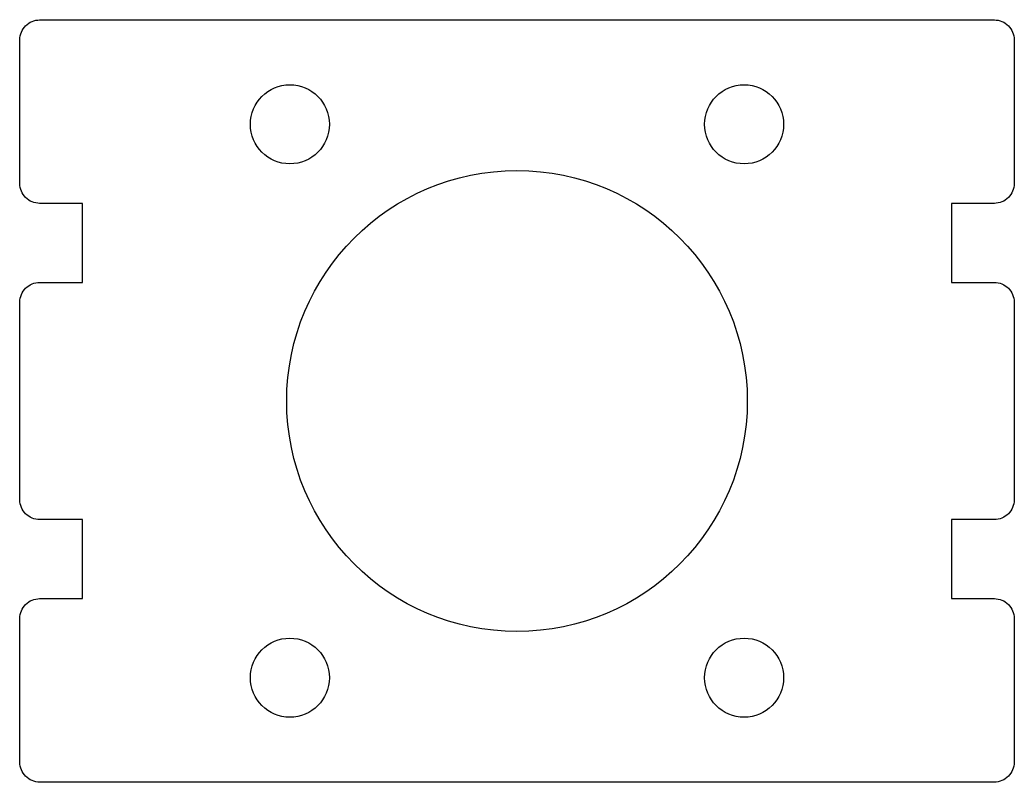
# Model space of a CAD drawing. Header units: millimetres. Extents: x -53.9 to -3.6, y -142.2 to -103.6.
import ezdxf

# ---------------------------------------------------------------- set-up
doc = ezdxf.new("R2010")
doc.units = ezdxf.units.MM
doc.layers.get('0').update_dxf_attribs({"linetype": 'CONTINUOUS'})

msp = doc.modelspace()

# ---------------------------------------------------------------- linework, layer by layer
msp.add_lwpolyline([(-3.597, -141.167, -0.414214), (-4.597, -142.167), (-52.941, -142.167, -0.414214), (-53.941, -141.167), (-53.941, -133.884, -0.414214), (-52.941, -132.884), (-50.769, -132.884), (-50.769, -128.884), (-52.941, -128.884, -0.414214), (-53.941, -127.884), (-53.941, -117.884, -0.414214), (-52.941, -116.884), (-50.769, -116.884), (-50.769, -112.884), (-52.941, -112.884, -0.414214), (-53.941, -111.884), (-53.941, -104.601, -0.414214), (-52.941, -103.601), (-4.597, -103.601, -0.414214), (-3.597, -104.601), (-3.597, -111.884, -0.414214), (-4.597, -112.884), (-6.769, -112.884), (-6.769, -116.884), (-4.597, -116.884, -0.414214), (-3.597, -117.884), (-3.597, -127.884, -0.414214), (-4.597, -128.884), (-6.769, -128.884), (-6.769, -132.884), (-4.597, -132.884, -0.414214), (-3.597, -133.884)], format="xyb", close=True)
for centre, radius in [((-40.269, -108.884), 2), ((-17.269, -108.884), 2), ((-28.769, -122.884), 11.662), ((-40.269, -136.884), 2), ((-17.269, -136.884), 2)]:
    msp.add_circle(centre, radius)

doc.saveas('drawing.dxf')
